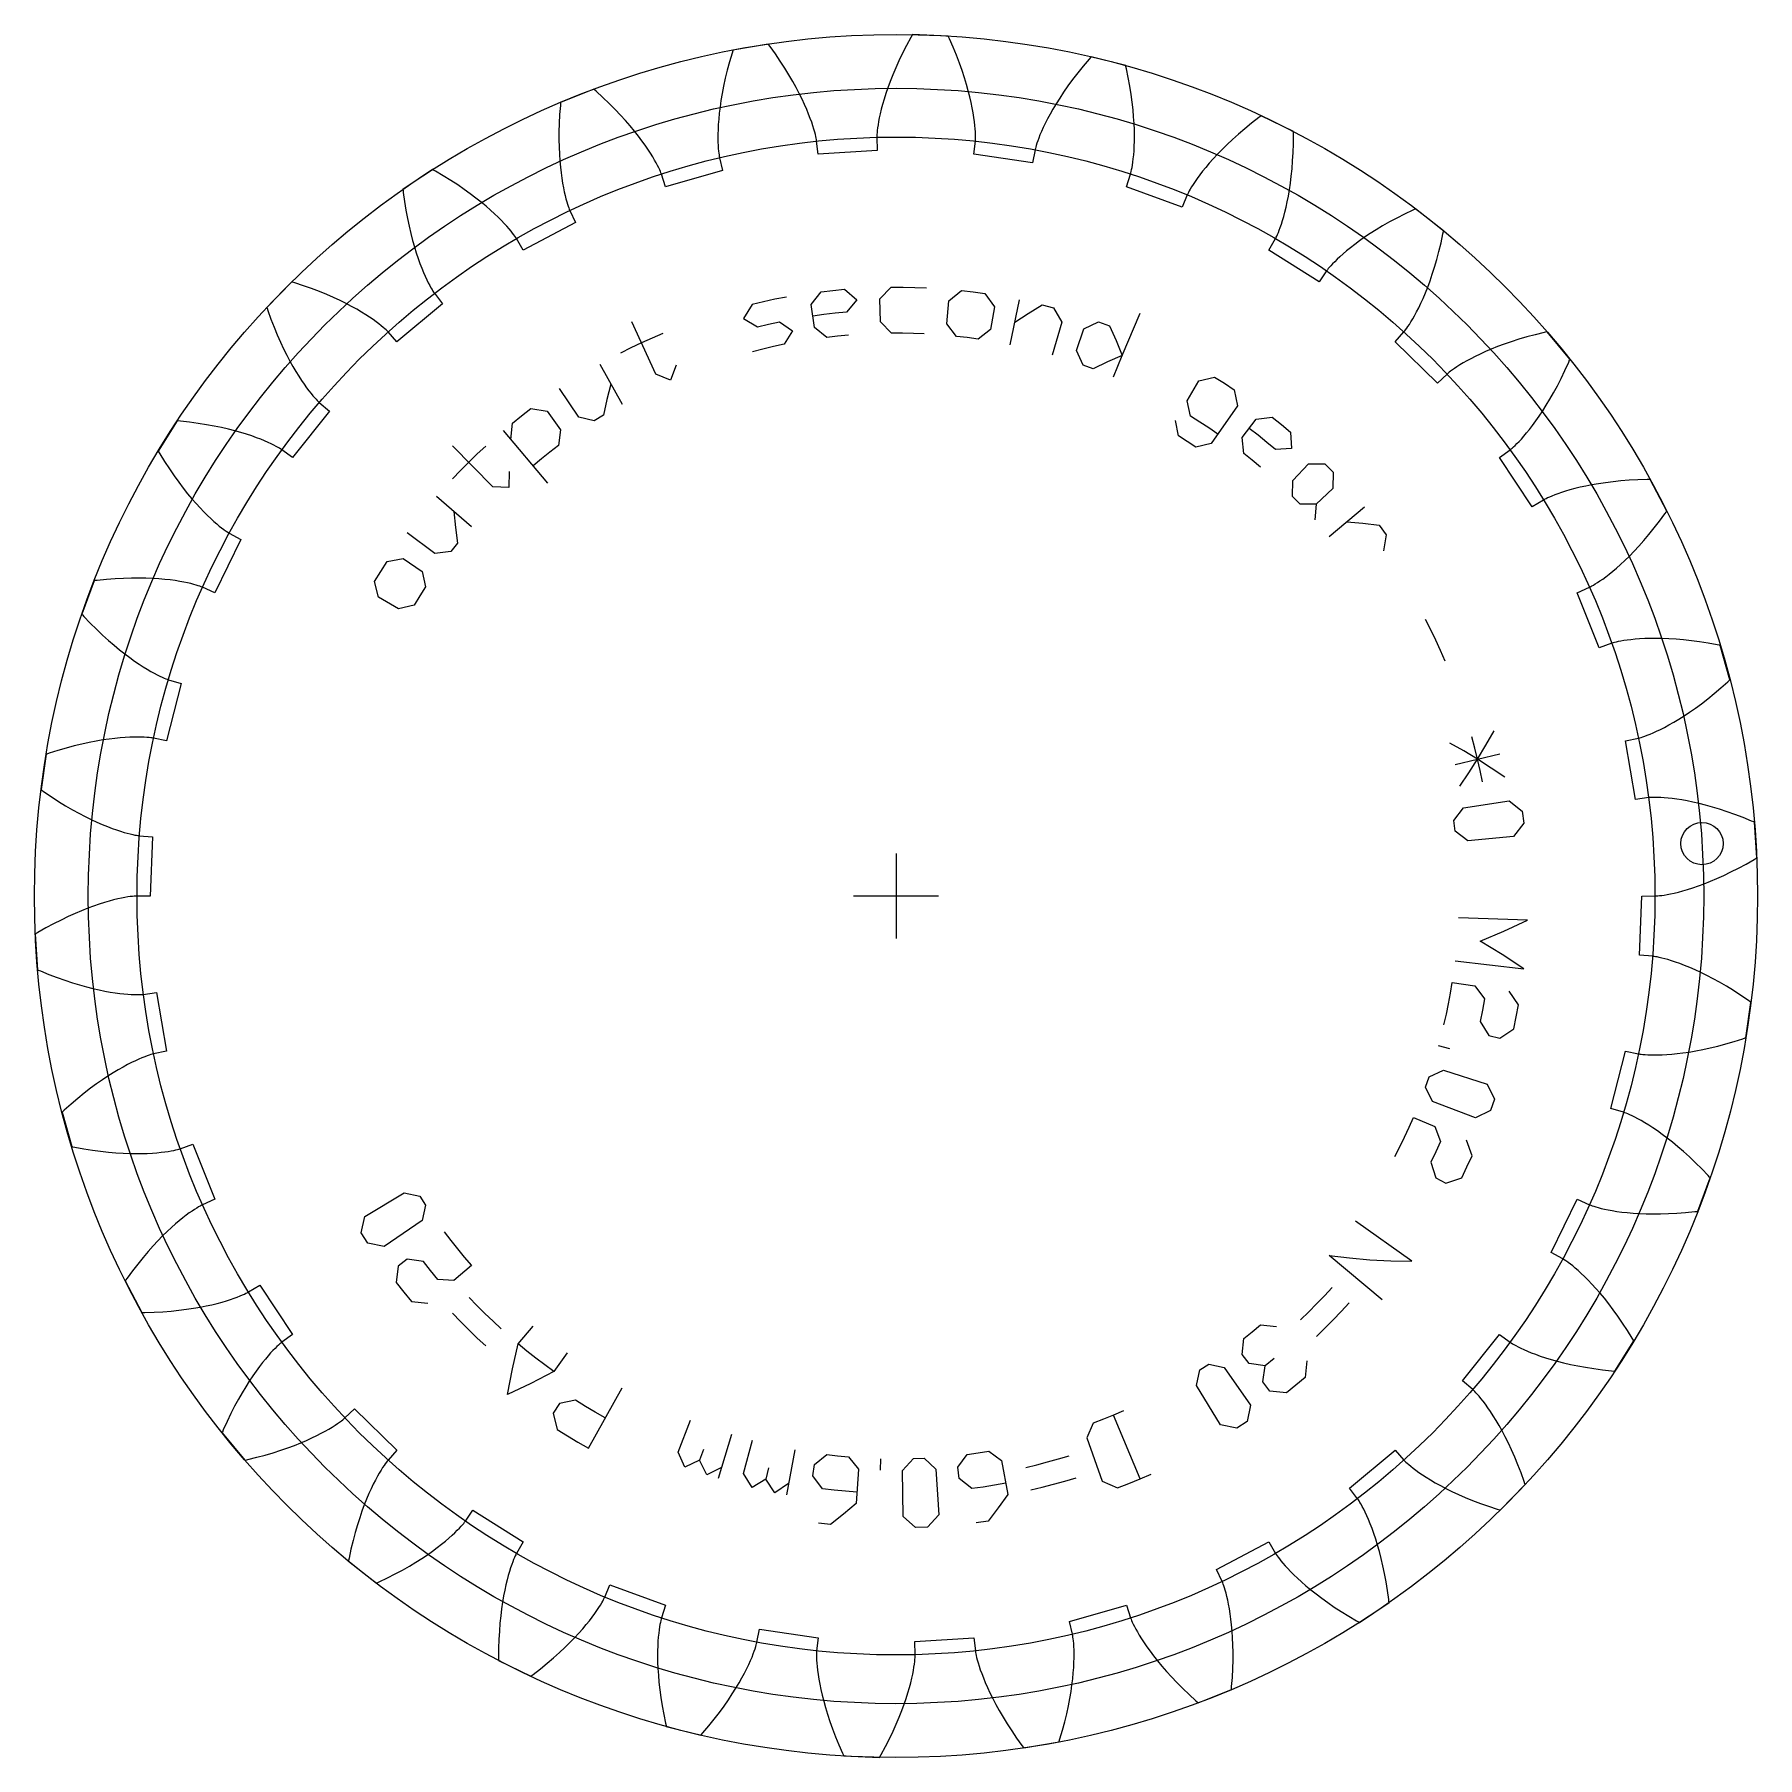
# Model space of a CAD drawing. Extents: x -32.3 to 32.3, y -32.3 to 32.3.
import ezdxf

# ---------------------------------------------------------------- set-up
doc = ezdxf.new("R2010")
doc.units = 0
for name, color, linetype in [('gear', 7, 'CONTINUOUS'), ('gear_guides', 5, 'CONTINUOUS'), ('gear_texts', 7, 'CONTINUOUS')]:
    doc.layers.add(name, color=color, linetype=linetype)

msp = doc.modelspace()

# ---------------------------------------------------------------- linework, layer by layer
at = {"layer": 'gear'}
msp.add_lwpolyline([(27.977, 0), (28.477023, 0.00005), (28.496287, 0.000641), (28.53093, 0.002486), (28.580896, 0.006303), (28.646103, 0.012803), (28.726445, 0.022698), (28.82179, 0.036694), (28.931984, 0.055494), (29.056847, 0.079795), (29.196173, 0.110289), (29.349734, 0.147659), (29.517277, 0.192583), (29.698526, 0.24573), (29.893181, 0.307759), (30.100919, 0.37932), (30.321393, 0.461054), (30.554236, 0.553588), (30.799055, 0.65754), (31.055438, 0.773514), (31.32295, 0.902101), (31.601136, 1.043877), (31.88952, 1.199406), (32.187604, 1.369235), (32.263581, 1.413989), (32.282664, 1.425324), (32.28744, 1.428167), (32.288037, 1.428522), (32.288399, 1.428867), (32.201393, 2.766346), (32.200989, 2.766641), (32.200351, 2.766916), (32.195247, 2.769116), (32.174856, 2.777883), (32.093722, 2.812417), (31.776147, 2.942196), (31.470045, 3.059052), (31.175835, 3.163593), (30.893918, 3.256437), (30.62467, 3.338218), (30.368447, 3.409576), (30.125579, 3.471164), (29.896373, 3.523645), (29.681115, 3.56769), (29.480064, 3.603977), (29.293457, 3.633194), (29.121506, 3.656033), (28.964397, 3.673193), (28.822295, 3.685379), (28.695337, 3.693299), (28.583636, 3.697664), (28.48728, 3.69919), (28.406333, 3.698593), (28.340834, 3.69659), (28.290795, 3.693901), (28.256205, 3.691243), (28.237026, 3.689332), (27.741211, 3.624601), (27.365635, 5.816745), (27.854721, 5.920755), (27.873442, 5.925338), (27.906944, 5.934346), (27.955025, 5.948467), (28.017455, 5.968383), (28.093984, 5.994765), (28.184336, 6.028279), (28.288213, 6.069579), (28.405295, 6.11931), (28.535236, 6.178105), (28.677672, 6.246585), (28.832214, 6.325362), (28.998452, 6.415031), (29.175957, 6.516175), (29.364277, 6.629364), (29.56294, 6.755151), (29.771455, 6.894074), (29.989311, 7.046655), (30.215979, 7.2134), (30.450911, 7.394795), (30.693542, 7.591312), (30.943287, 7.803401), (31.199548, 8.031493), (31.264559, 8.091066), (31.280869, 8.10612), (31.284949, 8.109894), (31.28546, 8.110366), (31.285742, 8.110779), (30.92256, 9.400941), (30.922103, 9.401146), (30.921422, 9.401282), (30.915972, 9.402373), (30.894204, 9.406708), (30.807663, 9.423619), (30.470046, 9.484534), (30.146336, 9.535194), (29.83682, 9.576281), (29.54176, 9.608483), (29.261393, 9.632497), (28.995933, 9.649024), (28.745567, 9.658771), (28.510459, 9.662451), (28.290747, 9.660778), (28.086545, 9.654472), (27.897942, 9.644252), (27.724999, 9.630841), (27.567756, 9.614962), (27.426225, 9.597337), (27.300395, 9.578688), (27.190227, 9.559734), (27.09566, 9.541193), (27.016606, 9.523779), (26.952955, 9.508202), (26.904568, 9.495167), (26.871286, 9.485375), (26.852924, 9.479519), (26.381402, 9.313117), (25.558261, 11.379271), (26.015034, 11.582695), (26.032393, 11.59107), (26.063291, 11.606846), (26.107384, 11.630655), (26.16431, 11.663116), (26.233681, 11.704833), (26.315091, 11.7564), (26.408111, 11.818395), (26.512295, 11.891381), (26.627173, 11.975907), (26.752258, 12.072506), (26.887044, 12.181692), (27.031006, 12.303964), (27.183603, 12.439804), (27.344274, 12.589673), (27.512444, 12.754016), (27.687519, 12.933255), (27.868891, 13.127797), (28.055938, 13.338025), (28.248021, 13.564302), (28.444491, 13.80697), (28.644684, 14.066349), (28.847921, 14.342737), (28.899126, 14.414524), (28.911949, 14.43264), (28.915156, 14.43718), (28.915557, 14.437748), (28.915748, 14.438211), (28.292262, 15.624669), (28.291773, 15.624775), (28.291078, 15.624767), (28.28552, 15.6247), (28.263327, 15.624415), (28.175161, 15.622963), (27.832256, 15.612353), (27.505088, 15.594603), (27.193793, 15.57044), (26.898486, 15.540592), (26.619253, 15.505789), (26.356157, 15.466763), (26.109236, 15.424243), (25.8785, 15.378961), (25.663938, 15.331644), (25.465509, 15.283019), (25.283152, 15.23381), (25.116777, 15.184736), (24.966271, 15.136511), (24.831498, 15.089845), (24.712294, 15.045441), (24.608475, 15.003997), (24.519829, 14.966199), (24.446124, 14.932729), (24.387102, 14.904259), (24.342483, 14.881449), (24.311964, 14.864952), (24.29522, 14.855406), (23.868599, 14.594605), (22.633868, 16.444468), (23.038366, 16.738415), (23.053604, 16.750216), (23.080546, 16.772072), (23.118726, 16.804528), (23.167659, 16.848114), (23.22684, 16.903343), (23.29575, 16.970709), (23.373848, 17.050689), (23.46058, 17.143742), (23.555374, 17.250305), (23.657642, 17.3708), (23.766781, 17.505623), (23.882176, 17.655155), (24.003196, 17.819753), (24.129196, 17.999753), (24.259522, 18.195468), (24.393505, 18.407192), (24.530466, 18.635192), (24.669717, 18.879715), (24.810557, 19.140983), (24.952281, 19.419197), (25.09417, 19.71453), (25.235503, 20.027134), (25.270663, 20.107999), (25.279439, 20.128385), (25.281632, 20.133492), (25.281907, 20.134131), (25.281997, 20.134623), (24.425457, 21.165525), (24.424957, 21.165526), (24.424279, 21.165374), (24.418856, 21.164154), (24.397207, 21.159261), (24.311269, 21.139509), (23.978064, 21.057837), (23.661735, 20.972453), (23.362267, 20.884096), (23.079619, 20.793503), (22.813724, 20.701405), (22.564491, 20.60853), (22.331806, 20.515602), (22.115527, 20.423336), (21.915491, 20.332443), (21.731508, 20.243626), (21.563367, 20.157578), (21.410831, 20.074984), (21.273641, 19.996522), (21.151515, 19.922854), (21.044148, 19.854637), (20.951214, 19.792513), (20.872364, 19.737111), (20.807228, 19.689048), (20.755415, 19.648929), (20.716514, 19.617341), (20.690092, 19.594859), (20.675699, 19.58204), (20.312624, 19.238239), (18.720267, 20.790963), (19.05481, 21.162586), (19.067262, 21.177297), (19.089071, 21.204277), (19.119669, 21.243962), (19.15847, 21.29677), (19.204876, 21.363096), (19.258273, 21.443317), (19.318036, 21.537787), (19.383526, 21.646839), (19.454092, 21.770782), (19.529073, 21.909906), (19.607796, 22.064475), (19.68958, 22.234732), (19.773733, 22.420894), (19.859556, 22.623157), (19.946343, 22.841692), (20.033378, 23.076645), (20.119942, 23.328139), (20.205311, 23.59627), (20.288753, 23.881112), (20.369536, 24.182711), (20.446921, 24.501091), (20.520171, 24.836249), (20.53775, 24.922657), (20.542096, 24.944422), (20.54318, 24.949874), (20.543315, 24.950556), (20.543301, 24.951056), (19.491142, 25.781345), (19.490652, 25.781243), (19.490021, 25.780953), (19.48497, 25.778632), (19.464812, 25.769345), (19.384859, 25.732157), (19.075915, 25.582993), (18.784252, 25.433706), (18.509698, 25.285017), (18.252061, 25.137637), (18.011125, 24.992269), (17.786649, 24.849606), (17.578369, 24.71033), (17.386, 24.575114), (17.209232, 24.444618), (17.047736, 24.319489), (16.90116, 24.200362), (16.769129, 24.08786), (16.65125, 23.982588), (16.547109, 23.88514), (16.456272, 23.79609), (16.378285, 23.716001), (16.312677, 23.645416), (16.258957, 23.584861), (16.216618, 23.534846), (16.185134, 23.49586), (16.163964, 23.468376), (16.15255, 23.452845), (15.86889, 23.041069), (13.9885, 24.228793), (14.238468, 24.66185), (14.247589, 24.678829), (14.263312, 24.709754), (14.28499, 24.754933), (14.311964, 24.814654), (14.343566, 24.88918), (14.379117, 24.97875), (14.417933, 25.083581), (14.459319, 25.203865), (14.502573, 25.339772), (14.54699, 25.491445), (14.591857, 25.659004), (14.636455, 25.842543), (14.680064, 26.042134), (14.721959, 26.257821), (14.761412, 26.489624), (14.797696, 26.737539), (14.830081, 27.001534), (14.857836, 27.281555), (14.880233, 27.577521), (14.896544, 27.889326), (14.906044, 28.216838), (14.90801, 28.559901), (14.90724, 28.648075), (14.906965, 28.670269), (14.906891, 28.675827), (14.906882, 28.676521), (14.906764, 28.677008), (13.704971, 29.270398), (13.704513, 29.270195), (13.703956, 29.26978), (13.699498, 29.26646), (13.681711, 29.253184), (13.611237, 29.200187), (13.340058, 28.990049), (13.085806, 28.783384), (12.848166, 28.580861), (12.626801, 28.383136), (12.421354, 28.190851), (12.231444, 28.004634), (12.056673, 27.825099), (11.89662, 27.652841), (11.750848, 27.488445), (11.618896, 27.332473), (11.500291, 27.185475), (11.394536, 27.04798), (11.30112, 26.920501), (11.219515, 26.803529), (11.149177, 26.69754), (11.089546, 26.602987), (11.040047, 26.520303), (11.000091, 26.449903), (10.969076, 26.392177), (10.946386, 26.347498), (10.931393, 26.316213), (10.923458, 26.298648), (10.731609, 25.836894), (8.645368, 26.607708), (8.799836, 27.083274), (8.805227, 27.101778), (8.814178, 27.135296), (8.825988, 27.183995), (8.839956, 27.248019), (8.855373, 27.327486), (8.871525, 27.422491), (8.887697, 27.533101), (8.90317, 27.659362), (8.917223, 27.801292), (8.929134, 27.958885), (8.938183, 28.13211), (8.943646, 28.320912), (8.944805, 28.525208), (8.94094, 28.744892), (8.931337, 28.979832), (8.915284, 29.229873), (8.892073, 29.494833), (8.861002, 29.774506), (8.821375, 30.06866), (8.772502, 30.377043), (8.7137, 30.699373), (8.644297, 31.035348), (8.625211, 31.121436), (8.620328, 31.143087), (8.619101, 31.148508), (8.618947, 31.149186), (8.61873, 31.149637), (7.319827, 31.480193), (7.319421, 31.4799), (7.318962, 31.479378), (7.315292, 31.475203), (7.300654, 31.45852), (7.242738, 31.392028), (7.021175, 31.130101), (6.815447, 30.87509), (6.625107, 30.627585), (6.44969, 30.388156), (6.28871, 30.157358), (6.141667, 29.935726), (6.008042, 29.723777), (5.887302, 29.522007), (5.778894, 29.330895), (5.682255, 29.150898), (5.596803, 28.982452), (5.521946, 28.825974), (5.457076, 28.681858), (5.401575, 28.550476), (5.354811, 28.432179), (5.316141, 28.327294), (5.284915, 28.236126), (5.260469, 28.158957), (5.242133, 28.096044), (5.229228, 28.047623), (5.221067, 28.013904), (5.216957, 27.995074), (5.125305, 27.503523), (2.924393, 27.823739), (2.976609, 28.321028), (2.978036, 28.340249), (2.979822, 28.374895), (2.981249, 28.424986), (2.9816, 28.490515), (2.980158, 28.571451), (2.976204, 28.667737), (2.969026, 28.779293), (2.957909, 28.906011), (2.942146, 29.047761), (2.921032, 29.204388), (2.893867, 29.375709), (2.859958, 29.56152), (2.818615, 29.761593), (2.76916, 29.975673), (2.71092, 30.203483), (2.643231, 30.444722), (2.565439, 30.699066), (2.4769, 30.966167), (2.376981, 31.245655), (2.265059, 31.537137), (2.140527, 31.840198), (2.002786, 32.154401), (1.966219, 32.23464), (1.956941, 32.254803), (1.954614, 32.25985), (1.954322, 32.260481), (1.954017, 32.260878), (0.614771, 32.314153), (0.614435, 32.313782), (0.614094, 32.313176), (0.611373, 32.308329), (0.600523, 32.288967), (0.557697, 32.211887), (0.395434, 31.909618), (0.247221, 31.617406), (0.1125, 31.335736), (-0.009305, 31.065068), (-0.118781, 30.805844), (-0.216531, 30.558483), (-0.303168, 30.323383), (-0.37932, 30.100919), (-0.445624, 29.891444), (-0.502728, 29.695288), (-0.551291, 29.512757), (-0.591979, 29.344135), (-0.625467, 29.189681), (-0.65244, 29.049631), (-0.673587, 28.924195), (-0.689605, 28.813563), (-0.701194, 28.717894), (-0.709061, 28.637329), (-0.713916, 28.571979), (-0.716472, 28.521933), (-0.717444, 28.487254), (-0.717549, 28.467981), (-0.704999, 27.968116), (-2.924393, 27.823739), (-2.97671, 28.321017), (-2.979311, 28.340115), (-2.984767, 28.374375), (-2.993785, 28.423668), (-3.007066, 28.487838), (-3.025304, 28.566706), (-3.04919, 28.660066), (-3.079406, 28.767691), (-3.116626, 28.889329), (-3.161516, 29.024705), (-3.214733, 29.173518), (-3.276924, 29.335448), (-3.348725, 29.510149), (-3.430761, 29.697254), (-3.523645, 29.896373), (-3.627977, 30.107096), (-3.744343, 30.328991), (-3.873316, 30.561603), (-4.015454, 30.804459), (-4.171299, 31.057065), (-4.341377, 31.318907), (-4.526198, 31.589454), (-4.726255, 31.868153), (-4.778706, 31.939035), (-4.791973, 31.956829), (-4.795299, 31.961282), (-4.795715, 31.961839), (-4.796097, 31.962163), (-6.117154, 31.735829), (-6.117405, 31.735396), (-6.117612, 31.734733), (-6.119267, 31.729426), (-6.125854, 31.708231), (-6.151717, 31.623931), (-6.24759, 31.294531), (-6.331809, 30.97789), (-6.405024, 30.674365), (-6.467892, 30.384287), (-6.52108, 30.107966), (-6.565265, 29.845688), (-6.601129, 29.597712), (-6.629364, 29.364277), (-6.650667, 29.145594), (-6.66574, 28.941851), (-6.675291, 28.753213), (-6.680031, 28.579816), (-6.680675, 28.421774), (-6.677941, 28.279176), (-6.672546, 28.152086), (-6.665212, 28.04054), (-6.656657, 27.944553), (-6.647602, 27.864112), (-6.638764, 27.799181), (-6.630859, 27.749697), (-6.624599, 27.715574), (-6.620695, 27.696701), (-6.504491, 27.210368), (-8.645368, 26.607708), (-8.799932, 27.083242), (-8.806447, 27.101382), (-8.818907, 27.133759), (-8.837977, 27.1801), (-8.864309, 27.240106), (-8.898546, 27.313458), (-8.941321, 27.399812), (-8.993253, 27.498804), (-9.054949, 27.610045), (-9.127005, 27.733129), (-9.209999, 27.867626), (-9.304498, 28.013087), (-9.411052, 28.169042), (-9.530197, 28.335002), (-9.662451, 28.510459), (-9.808314, 28.694885), (-9.968272, 28.887737), (-10.14279, 29.088451), (-10.332314, 29.296447), (-10.537273, 29.511131), (-10.758075, 29.731891), (-10.995107, 29.958099), (-11.248737, 30.189114), (-11.314779, 30.247542), (-11.331455, 30.262188), (-11.335635, 30.265852), (-11.336158, 30.266311), (-11.336598, 30.266548), (-12.581729, 29.770497), (-12.581885, 29.770022), (-12.58195, 29.76933), (-12.582465, 29.763795), (-12.584501, 29.741694), (-12.592273, 29.653859), (-12.617564, 29.311724), (-12.63411, 28.984492), (-12.642618, 28.672377), (-12.643802, 28.375567), (-12.638377, 28.094226), (-12.627066, 27.828493), (-12.610589, 27.578479), (-12.589673, 27.344274), (-12.565044, 27.125941), (-12.537427, 26.923517), (-12.507549, 26.737015), (-12.476134, 26.566422), (-12.443906, 26.4117), (-12.411583, 26.272787), (-12.379883, 26.149595), (-12.349517, 26.042012), (-12.321193, 25.949901), (-12.295611, 25.873101), (-12.273466, 25.811426), (-12.255445, 25.764667), (-12.242228, 25.732591), (-12.234484, 25.714941), (-12.019706, 25.263396), (-13.9885, 24.228793), (-14.238555, 24.6618), (-14.248699, 24.678188), (-14.267619, 24.707267), (-14.295906, 24.748631), (-14.334139, 24.801851), (-14.382879, 24.866482), (-14.442673, 24.942056), (-14.514052, 25.028086), (-14.597528, 25.12407), (-14.693599, 25.229483), (-14.802744, 25.343785), (-14.925421, 25.46642), (-15.062071, 25.596813), (-15.213118, 25.734375), (-15.378961, 25.8785), (-15.559981, 26.02857), (-15.75654, 26.18395), (-15.968974, 26.343994), (-16.197602, 26.508041), (-16.442717, 26.67542), (-16.704593, 26.845448), (-16.983476, 27.017431), (-17.279595, 27.190665), (-17.356341, 27.234086), (-17.375699, 27.244945), (-17.380549, 27.24766), (-17.381155, 27.247999), (-17.381635, 27.24814), (-18.496422, 26.504052), (-18.496476, 26.503554), (-18.496396, 26.502864), (-18.495749, 26.497343), (-18.493145, 26.475301), (-18.482485, 26.38777), (-18.43609, 26.047853), (-18.384239, 25.724332), (-18.327669, 25.417269), (-18.267117, 25.126699), (-18.203317, 24.852634), (-18.137003, 24.595059), (-18.068906, 24.353934), (-17.999753, 24.129196), (-17.930268, 23.920755), (-17.861168, 23.728496), (-17.793167, 23.552281), (-17.72697, 23.391947), (-17.663278, 23.247307), (-17.60278, 23.11815), (-17.546159, 23.004241), (-17.494089, 22.905322), (-17.447233, 22.821113), (-17.406242, 22.75131), (-17.371758, 22.695587), (-17.34441, 22.653597), (-17.324812, 22.62497), (-17.313569, 22.609316), (-17.009602, 22.212293), (-18.720267, 20.790963), (-19.054885, 21.162518), (-19.068214, 21.17644), (-19.092767, 21.20095), (-19.129036, 21.235528), (-19.177498, 21.279636), (-19.238611, 21.332721), (-19.312811, 21.394211), (-19.400516, 21.463522), (-19.502125, 21.540052), (-19.618013, 21.623187), (-19.748537, 21.7123), (-19.894031, 21.806748), (-20.054806, 21.905881), (-20.231152, 22.009032), (-20.423336, 22.115527), (-20.631602, 22.224681), (-20.856171, 22.335799), (-21.097238, 22.448178), (-21.354977, 22.561106), (-21.629536, 22.673865), (-21.92104, 22.785731), (-22.229587, 22.895972), (-22.555251, 23.003854), (-22.639348, 23.03037), (-22.66054, 23.036967), (-22.665849, 23.038614), (-22.666513, 23.03882), (-22.667012, 23.038858), (-23.602733, 22.079252), (-23.602683, 22.078754), (-23.60246, 22.078096), (-23.60068, 22.072831), (-23.59355, 22.051811), (-23.564924, 21.968409), (-23.44887, 21.645566), (-23.330889, 21.339896), (-23.211713, 21.051304), (-23.092071, 20.779673), (-22.972684, 20.524862), (-22.854266, 20.286703), (-22.737524, 20.065006), (-22.623157, 19.859556), (-22.511853, 19.670117), (-22.40429, 19.496426), (-22.301138, 19.3382), (-22.203053, 19.195133), (-22.11068, 19.066896), (-22.02465, 18.953139), (-21.945584, 18.853491), (-21.874086, 18.76756), (-21.810745, 18.694933), (-21.756137, 18.635178), (-21.710821, 18.587843), (-21.67534, 18.552456), (-21.650219, 18.528529), (-21.635967, 18.515555), (-21.256097, 18.190406), (-22.633868, 16.444468), (-23.038425, 16.738333), (-23.054357, 16.749179), (-23.083469, 16.768049), (-23.126135, 16.79433), (-23.182709, 16.827399), (-23.253523, 16.866618), (-23.338886, 16.911337), (-23.439086, 16.960898), (-23.554385, 17.01463), (-23.685026, 17.071854), (-23.831225, 17.131882), (-23.993176, 17.194017), (-24.171049, 17.257556), (-24.364988, 17.321789), (-24.575114, 17.386), (-24.801523, 17.449467), (-25.044287, 17.511467), (-25.303451, 17.571269), (-25.579037, 17.628142), (-25.871041, 17.681353), (-26.179432, 17.730167), (-26.504157, 17.773849), (-26.845135, 17.811664), (-26.932907, 17.820115), (-26.955008, 17.822162), (-26.960543, 17.82267), (-26.961235, 17.822733), (-26.961731, 17.822667), (-27.677492, 16.689483), (-27.677339, 16.689007), (-27.676984, 16.688409), (-27.674148, 16.683629), (-27.662804, 16.664552), (-27.617463, 16.588923), (-27.436822, 16.297265), (-27.257866, 16.022803), (-27.081293, 15.765296), (-26.90779, 15.524476), (-26.738034, 15.300055), (-26.572688, 15.09172), (-26.412404, 14.89914), (-26.257821, 14.721959), (-26.109562, 14.5598), (-25.968238, 14.412268), (-25.834443, 14.278947), (-25.708755, 14.159399), (-25.591739, 14.05317), (-25.483938, 13.959785), (-25.385882, 13.878754), (-25.29808, 13.809566), (-25.221023, 13.751695), (-25.155185, 13.704599), (-25.101018, 13.66772), (-25.058955, 13.640484), (-25.029408, 13.622302), (-25.012769, 13.612575), (-24.573598, 13.373511), (-25.558261, 11.379271), (-26.015075, 11.582603), (-26.032914, 11.589899), (-26.065313, 11.602303), (-26.112511, 11.61914), (-26.174724, 11.639724), (-26.252145, 11.663362), (-26.34494, 11.689357), (-26.453254, 11.717002), (-26.577206, 11.745588), (-26.71689, 11.774399), (-26.872374, 11.802719), (-27.043705, 11.829825), (-27.230901, 11.854993), (-27.433957, 11.877501), (-27.652841, 11.89662), (-27.887499, 11.911628), (-28.137848, 11.921799), (-28.403782, 11.926411), (-28.685171, 11.924744), (-28.981856, 11.916081), (-29.293658, 11.899711), (-29.620369, 11.874924), (-29.961758, 11.841019), (-30.049369, 11.831037), (-30.071412, 11.828444), (-30.076932, 11.82779), (-30.077622, 11.827708), (-30.078093, 11.82754), (-30.542611, 10.570304), (-30.542362, 10.56987), (-30.541891, 10.569359), (-30.538123, 10.565273), (-30.523061, 10.548971), (-30.462987, 10.484422), (-30.225654, 10.236694), (-29.993545, 10.005437), (-29.767291, 9.790269), (-29.547511, 9.590785), (-29.334804, 9.406562), (-29.129756, 9.237158), (-28.932935, 9.08211), (-28.744892, 8.94094), (-28.566158, 8.81315), (-28.397248, 8.698225), (-28.238658, 8.595635), (-28.090862, 8.504831), (-27.954316, 8.425253), (-27.829456, 8.356322), (-27.716694, 8.297448), (-27.616426, 8.248027), (-27.529021, 8.207442), (-27.45483, 8.175064), (-27.394179, 8.150252), (-27.347372, 8.132357), (-27.314691, 8.120716), (-27.296394, 8.114661), (-26.817116, 7.972129), (-27.365635, 5.816745), (-27.854742, 5.920657), (-27.873708, 5.924084), (-27.907978, 5.929482), (-27.957645, 5.936138), (-28.022779, 5.943337), (-28.103422, 5.950362), (-28.199594, 5.956495), (-28.311289, 5.961016), (-28.438475, 5.963206), (-28.581097, 5.962347), (-28.739072, 5.95772), (-28.912294, 5.948612), (-29.100632, 5.934311), (-29.30393, 5.914108), (-29.522007, 5.887302), (-29.754657, 5.853193), (-30.00165, 5.811092), (-30.262732, 5.760312), (-30.537625, 5.700177), (-30.826026, 5.63002), (-31.12761, 5.54918), (-31.442028, 5.457008), (-31.768908, 5.352865), (-31.852529, 5.324885), (-31.873552, 5.317766), (-31.878814, 5.315979), (-31.879473, 5.315755), (-31.879899, 5.315492), (-32.072871, 3.989152), (-32.072538, 3.988779), (-32.07197, 3.988377), (-32.067435, 3.985164), (-32.049313, 3.972349), (-31.977131, 3.921701), (-31.693479, 3.728731), (-31.418361, 3.550786), (-31.152316, 3.38736), (-30.895863, 3.23793), (-30.649502, 3.101957), (-30.413714, 2.978887), (-30.188958, 2.868149), (-29.975673, 2.76916), (-29.774276, 2.681324), (-29.585163, 2.604028), (-29.408708, 2.536652), (-29.245263, 2.478562), (-29.095156, 2.429112), (-28.958692, 2.387647), (-28.836155, 2.353504), (-28.727802, 2.32601), (-28.633869, 2.304485), (-28.554568, 2.288239), (-28.490083, 2.27658), (-28.440579, 2.268807), (-28.406191, 2.264215), (-28.387035, 2.262096), (-27.888596, 2.222327), (-27.977, 0), (-28.477023, -0.00005), (-28.496287, -0.000641), (-28.53093, -0.002486), (-28.580896, -0.006303), (-28.646103, -0.012803), (-28.726445, -0.022698), (-28.82179, -0.036694), (-28.931984, -0.055494), (-29.056847, -0.079795), (-29.196173, -0.110289), (-29.349734, -0.147659), (-29.517277, -0.192583), (-29.698526, -0.24573), (-29.893181, -0.307759), (-30.100919, -0.37932), (-30.321393, -0.461054), (-30.554236, -0.553588), (-30.799055, -0.65754), (-31.055438, -0.773514), (-31.32295, -0.902101), (-31.601136, -1.043877), (-31.88952, -1.199406), (-32.187604, -1.369235), (-32.263581, -1.413989), (-32.282664, -1.425324), (-32.28744, -1.428167), (-32.288037, -1.428522), (-32.288399, -1.428867), (-32.201393, -2.766346), (-32.200989, -2.766641), (-32.200351, -2.766916), (-32.195247, -2.769116), (-32.174856, -2.777883), (-32.093722, -2.812417), (-31.776147, -2.942196), (-31.470045, -3.059052), (-31.175835, -3.163593), (-30.893918, -3.256437), (-30.62467, -3.338218), (-30.368447, -3.409576), (-30.125579, -3.471164), (-29.896373, -3.523645), (-29.681115, -3.56769), (-29.480064, -3.603977), (-29.293457, -3.633194), (-29.121506, -3.656033), (-28.964397, -3.673193), (-28.822295, -3.685379), (-28.695337, -3.693299), (-28.583636, -3.697664), (-28.48728, -3.69919), (-28.406333, -3.698593), (-28.340834, -3.69659), (-28.290795, -3.693901), (-28.256205, -3.691243), (-28.237026, -3.689332), (-27.741211, -3.624601), (-27.365635, -5.816745), (-27.854721, -5.920755), (-27.873442, -5.925338), (-27.906944, -5.934346), (-27.955025, -5.948467), (-28.017455, -5.968383), (-28.093984, -5.994765), (-28.184336, -6.028279), (-28.288213, -6.069579), (-28.405295, -6.11931), (-28.535236, -6.178105), (-28.677672, -6.246585), (-28.832214, -6.325362), (-28.998452, -6.415031), (-29.175957, -6.516175), (-29.364277, -6.629364), (-29.56294, -6.755151), (-29.771455, -6.894074), (-29.989311, -7.046655), (-30.215979, -7.2134), (-30.450911, -7.394795), (-30.693542, -7.591312), (-30.943287, -7.803401), (-31.199548, -8.031493), (-31.264559, -8.091066), (-31.280869, -8.10612), (-31.284949, -8.109894), (-31.28546, -8.110366), (-31.285742, -8.110779), (-30.92256, -9.400941), (-30.922103, -9.401146), (-30.921422, -9.401282), (-30.915972, -9.402373), (-30.894204, -9.406708), (-30.807663, -9.423619), (-30.470046, -9.484534), (-30.146336, -9.535194), (-29.83682, -9.576281), (-29.54176, -9.608483), (-29.261393, -9.632497), (-28.995933, -9.649024), (-28.745567, -9.658771), (-28.510459, -9.662451), (-28.290747, -9.660778), (-28.086545, -9.654472), (-27.897942, -9.644252), (-27.724999, -9.630841), (-27.567756, -9.614962), (-27.426225, -9.597337), (-27.300395, -9.578688), (-27.190227, -9.559734), (-27.09566, -9.541193), (-27.016606, -9.523779), (-26.952955, -9.508202), (-26.904568, -9.495167), (-26.871286, -9.485375), (-26.852924, -9.479519), (-26.381402, -9.313117), (-25.558261, -11.379271), (-26.015034, -11.582695), (-26.032393, -11.59107), (-26.063291, -11.606846), (-26.107384, -11.630655), (-26.16431, -11.663116), (-26.233681, -11.704833), (-26.315091, -11.7564), (-26.408111, -11.818395), (-26.512295, -11.891381), (-26.627173, -11.975907), (-26.752258, -12.072506), (-26.887044, -12.181692), (-27.031006, -12.303964), (-27.183603, -12.439804), (-27.344274, -12.589673), (-27.512444, -12.754016), (-27.687519, -12.933255), (-27.868891, -13.127797), (-28.055938, -13.338025), (-28.248021, -13.564302), (-28.444491, -13.80697), (-28.644684, -14.066349), (-28.847921, -14.342737), (-28.899126, -14.414524), (-28.911949, -14.43264), (-28.915156, -14.43718), (-28.915557, -14.437748), (-28.915748, -14.438211), (-28.292262, -15.624669), (-28.291773, -15.624775), (-28.291078, -15.624767), (-28.28552, -15.6247), (-28.263327, -15.624415), (-28.175161, -15.622963), (-27.832256, -15.612353), (-27.505088, -15.594603), (-27.193793, -15.57044), (-26.898486, -15.540592), (-26.619253, -15.505789), (-26.356157, -15.466763), (-26.109236, -15.424243), (-25.8785, -15.378961), (-25.663938, -15.331644), (-25.465509, -15.283019), (-25.283152, -15.23381), (-25.116777, -15.184736), (-24.966271, -15.136511), (-24.831498, -15.089845), (-24.712294, -15.045441), (-24.608475, -15.003997), (-24.519829, -14.966199), (-24.446124, -14.932729), (-24.387102, -14.904259), (-24.342483, -14.881449), (-24.311964, -14.864952), (-24.29522, -14.855406), (-23.868599, -14.594605), (-22.633868, -16.444468), (-23.038366, -16.738415), (-23.053604, -16.750216), (-23.080546, -16.772072), (-23.118726, -16.804528), (-23.167659, -16.848114), (-23.22684, -16.903343), (-23.29575, -16.970709), (-23.373848, -17.050689), (-23.46058, -17.143742), (-23.555374, -17.250305), (-23.657642, -17.3708), (-23.766781, -17.505623), (-23.882176, -17.655155), (-24.003196, -17.819753), (-24.129196, -17.999753), (-24.259522, -18.195468), (-24.393505, -18.407192), (-24.530466, -18.635192), (-24.669717, -18.879715), (-24.810557, -19.140983), (-24.952281, -19.419197), (-25.09417, -19.71453), (-25.235503, -20.027134), (-25.270663, -20.107999), (-25.279439, -20.128385), (-25.281632, -20.133492), (-25.281907, -20.134131), (-25.281997, -20.134623), (-24.425457, -21.165525), (-24.424957, -21.165526), (-24.424279, -21.165374), (-24.418856, -21.164154), (-24.397207, -21.159261), (-24.311269, -21.139509), (-23.978064, -21.057837), (-23.661735, -20.972453), (-23.362267, -20.884096), (-23.079619, -20.793503), (-22.813724, -20.701405), (-22.564491, -20.60853), (-22.331806, -20.515602), (-22.115527, -20.423336), (-21.915491, -20.332443), (-21.731508, -20.243626), (-21.563367, -20.157578), (-21.410831, -20.074984), (-21.273641, -19.996522), (-21.151515, -19.922854), (-21.044148, -19.854637), (-20.951214, -19.792513), (-20.872364, -19.737111), (-20.807228, -19.689048), (-20.755415, -19.648929), (-20.716514, -19.617341), (-20.690092, -19.594859), (-20.675699, -19.58204), (-20.312624, -19.238239), (-18.720267, -20.790963), (-19.05481, -21.162586), (-19.067262, -21.177297), (-19.089071, -21.204277), (-19.119669, -21.243962), (-19.15847, -21.29677), (-19.204876, -21.363096), (-19.258273, -21.443317), (-19.318036, -21.537787), (-19.383526, -21.646839), (-19.454092, -21.770782), (-19.529073, -21.909906), (-19.607796, -22.064475), (-19.68958, -22.234732), (-19.773733, -22.420894), (-19.859556, -22.623157), (-19.946343, -22.841692), (-20.033378, -23.076645), (-20.119942, -23.328139), (-20.205311, -23.59627), (-20.288753, -23.881112), (-20.369536, -24.182711), (-20.446921, -24.501091), (-20.520171, -24.836249), (-20.53775, -24.922657), (-20.542096, -24.944422), (-20.54318, -24.949874), (-20.543315, -24.950556), (-20.543301, -24.951056), (-19.491142, -25.781345), (-19.490652, -25.781243), (-19.490021, -25.780953), (-19.48497, -25.778632), (-19.464812, -25.769345), (-19.384859, -25.732157), (-19.075915, -25.582993), (-18.784252, -25.433706), (-18.509698, -25.285017), (-18.252061, -25.137637), (-18.011125, -24.992269), (-17.786649, -24.849606), (-17.578369, -24.71033), (-17.386, -24.575114), (-17.209232, -24.444618), (-17.047736, -24.319489), (-16.90116, -24.200362), (-16.769129, -24.08786), (-16.65125, -23.982588), (-16.547109, -23.88514), (-16.456272, -23.79609), (-16.378285, -23.716001), (-16.312677, -23.645416), (-16.258957, -23.584861), (-16.216618, -23.534846), (-16.185134, -23.49586), (-16.163964, -23.468376), (-16.15255, -23.452845), (-15.86889, -23.041069), (-13.9885, -24.228793), (-14.238468, -24.66185), (-14.247589, -24.678829), (-14.263312, -24.709754), (-14.28499, -24.754933), (-14.311964, -24.814654), (-14.343566, -24.88918), (-14.379117, -24.97875), (-14.417933, -25.083581), (-14.459319, -25.203865), (-14.502573, -25.339772), (-14.54699, -25.491445), (-14.591857, -25.659004), (-14.636455, -25.842543), (-14.680064, -26.042134), (-14.721959, -26.257821), (-14.761412, -26.489624), (-14.797696, -26.737539), (-14.830081, -27.001534), (-14.857836, -27.281555), (-14.880233, -27.577521), (-14.896544, -27.889326), (-14.906044, -28.216838), (-14.90801, -28.559901), (-14.90724, -28.648075), (-14.906965, -28.670269), (-14.906891, -28.675827), (-14.906882, -28.676521), (-14.906764, -28.677008), (-13.704971, -29.270398), (-13.704513, -29.270195), (-13.703956, -29.26978), (-13.699498, -29.26646), (-13.681711, -29.253184), (-13.611237, -29.200187), (-13.340058, -28.990049), (-13.085806, -28.783384), (-12.848166, -28.580861), (-12.626801, -28.383136), (-12.421354, -28.190851), (-12.231444, -28.004634), (-12.056673, -27.825099), (-11.89662, -27.652841), (-11.750848, -27.488445), (-11.618896, -27.332473), (-11.500291, -27.185475), (-11.394536, -27.04798), (-11.30112, -26.920501), (-11.219515, -26.803529), (-11.149177, -26.69754), (-11.089546, -26.602987), (-11.040047, -26.520303), (-11.000091, -26.449903), (-10.969076, -26.392177), (-10.946386, -26.347498), (-10.931393, -26.316213), (-10.923458, -26.298648), (-10.731609, -25.836894), (-8.645368, -26.607708), (-8.799836, -27.083274), (-8.805227, -27.101778), (-8.814178, -27.135296), (-8.825988, -27.183995), (-8.839956, -27.248019), (-8.855373, -27.327486), (-8.871525, -27.422491), (-8.887697, -27.533101), (-8.90317, -27.659362), (-8.917223, -27.801292), (-8.929134, -27.958885), (-8.938183, -28.13211), (-8.943646, -28.320912), (-8.944805, -28.525208), (-8.94094, -28.744892), (-8.931337, -28.979832), (-8.915284, -29.229873), (-8.892073, -29.494833), (-8.861002, -29.774506), (-8.821375, -30.06866), (-8.772502, -30.377043), (-8.7137, -30.699373), (-8.644297, -31.035348), (-8.625211, -31.121436), (-8.620328, -31.143087), (-8.619101, -31.148508), (-8.618947, -31.149186), (-8.61873, -31.149637), (-7.319827, -31.480193), (-7.319421, -31.4799), (-7.318962, -31.479378), (-7.315292, -31.475203), (-7.300654, -31.45852), (-7.242738, -31.392028), (-7.021175, -31.130101), (-6.815447, -30.87509), (-6.625107, -30.627585), (-6.44969, -30.388156), (-6.28871, -30.157358), (-6.141667, -29.935726), (-6.008042, -29.723777), (-5.887302, -29.522007), (-5.778894, -29.330895), (-5.682255, -29.150898), (-5.596803, -28.982452), (-5.521946, -28.825974), (-5.457076, -28.681858), (-5.401575, -28.550476), (-5.354811, -28.432179), (-5.316141, -28.327294), (-5.284915, -28.236126), (-5.260469, -28.158957), (-5.242133, -28.096044), (-5.229228, -28.047623), (-5.221067, -28.013904), (-5.216957, -27.995074), (-5.125305, -27.503523), (-2.924393, -27.823739), (-2.976609, -28.321028), (-2.978036, -28.340249), (-2.979822, -28.374895), (-2.981249, -28.424986), (-2.9816, -28.490515), (-2.980158, -28.571451), (-2.976204, -28.667737), (-2.969026, -28.779293), (-2.957909, -28.906011), (-2.942146, -29.047761), (-2.921032, -29.204388), (-2.893867, -29.375709), (-2.859958, -29.56152), (-2.818615, -29.761593), (-2.76916, -29.975673), (-2.71092, -30.203483), (-2.643231, -30.444722), (-2.565439, -30.699066), (-2.4769, -30.966167), (-2.376981, -31.245655), (-2.265059, -31.537137), (-2.140527, -31.840198), (-2.002786, -32.154401), (-1.966219, -32.23464), (-1.956941, -32.254803), (-1.954614, -32.25985), (-1.954322, -32.260481), (-1.954017, -32.260878), (-0.614771, -32.314153), (-0.614435, -32.313782), (-0.614094, -32.313176), (-0.611373, -32.308329), (-0.600523, -32.288967), (-0.557697, -32.211887), (-0.395434, -31.909618), (-0.247221, -31.617406), (-0.1125, -31.335736), (0.009305, -31.065068), (0.118781, -30.805844), (0.216531, -30.558483), (0.303168, -30.323383), (0.37932, -30.100919), (0.445624, -29.891444), (0.502728, -29.695288), (0.551291, -29.512757), (0.591979, -29.344135), (0.625467, -29.189681), (0.65244, -29.049631), (0.673587, -28.924195), (0.689605, -28.813563), (0.701194, -28.717894), (0.709061, -28.637329), (0.713916, -28.571979), (0.716472, -28.521933), (0.717444, -28.487254), (0.717549, -28.467981), (0.704999, -27.968116), (2.924393, -27.823739), (2.97671, -28.321017), (2.979311, -28.340115), (2.984767, -28.374375), (2.993785, -28.423668), (3.007066, -28.487838), (3.025304, -28.566706), (3.04919, -28.660066), (3.079406, -28.767691), (3.116626, -28.889329), (3.161516, -29.024705), (3.214733, -29.173518), (3.276924, -29.335448), (3.348725, -29.510149), (3.430761, -29.697254), (3.523645, -29.896373), (3.627977, -30.107096), (3.744343, -30.328991), (3.873316, -30.561603), (4.015454, -30.804459), (4.171299, -31.057065), (4.341377, -31.318907), (4.526198, -31.589454), (4.726255, -31.868153), (4.778706, -31.939035), (4.791973, -31.956829), (4.795299, -31.961282), (4.795715, -31.961839), (4.796097, -31.962163), (6.117154, -31.735829), (6.117405, -31.735396), (6.117612, -31.734733), (6.119267, -31.729426), (6.125854, -31.708231), (6.151717, -31.623931), (6.24759, -31.294531), (6.331809, -30.97789), (6.405024, -30.674365), (6.467892, -30.384287), (6.52108, -30.107966), (6.565265, -29.845688), (6.601129, -29.597712), (6.629364, -29.364277), (6.650667, -29.145594), (6.66574, -28.941851), (6.675291, -28.753213), (6.680031, -28.579816), (6.680675, -28.421774), (6.677941, -28.279176), (6.672546, -28.152086), (6.665212, -28.04054), (6.656657, -27.944553), (6.647602, -27.864112), (6.638764, -27.799181), (6.630859, -27.749697), (6.624599, -27.715574), (6.620695, -27.696701), (6.504491, -27.210368), (8.645368, -26.607708), (8.799932, -27.083242), (8.806447, -27.101382), (8.818907, -27.133759), (8.837977, -27.1801), (8.864309, -27.240106), (8.898546, -27.313458), (8.941321, -27.399812), (8.993253, -27.498804), (9.054949, -27.610045), (9.127005, -27.733129), (9.209999, -27.867626), (9.304498, -28.013087), (9.411052, -28.169042), (9.530197, -28.335002), (9.662451, -28.510459), (9.808314, -28.694885), (9.968272, -28.887737), (10.14279, -29.088451), (10.332314, -29.296447), (10.537273, -29.511131), (10.758075, -29.731891), (10.995107, -29.958099), (11.248737, -30.189114), (11.314779, -30.247542), (11.331455, -30.262188), (11.335635, -30.265852), (11.336158, -30.266311), (11.336598, -30.266548), (12.581729, -29.770497), (12.581885, -29.770022), (12.58195, -29.76933), (12.582465, -29.763795), (12.584501, -29.741694), (12.592273, -29.653859), (12.617564, -29.311724), (12.63411, -28.984492), (12.642618, -28.672377), (12.643802, -28.375567), (12.638377, -28.094226), (12.627066, -27.828493), (12.610589, -27.578479), (12.589673, -27.344274), (12.565044, -27.125941), (12.537427, -26.923517), (12.507549, -26.737015), (12.476134, -26.566422), (12.443906, -26.4117), (12.411583, -26.272787), (12.379883, -26.149595), (12.349517, -26.042012), (12.321193, -25.949901), (12.295611, -25.873101), (12.273466, -25.811426), (12.255445, -25.764667), (12.242228, -25.732591), (12.234484, -25.714941), (12.019706, -25.263396), (13.9885, -24.228793), (14.238555, -24.6618), (14.248699, -24.678188), (14.267619, -24.707267), (14.295906, -24.748631), (14.334139, -24.801851), (14.382879, -24.866482), (14.442673, -24.942056), (14.514052, -25.028086), (14.597528, -25.12407), (14.693599, -25.229483), (14.802744, -25.343785), (14.925421, -25.46642), (15.062071, -25.596813), (15.213118, -25.734375), (15.378961, -25.8785), (15.559981, -26.02857), (15.75654, -26.18395), (15.968974, -26.343994), (16.197602, -26.508041), (16.442717, -26.67542), (16.704593, -26.845448), (16.983476, -27.017431), (17.279595, -27.190665), (17.356341, -27.234086), (17.375699, -27.244945), (17.380549, -27.24766), (17.381155, -27.247999), (17.381635, -27.24814), (18.496422, -26.504052), (18.496476, -26.503554), (18.496396, -26.502864), (18.495749, -26.497343), (18.493145, -26.475301), (18.482485, -26.38777), (18.43609, -26.047853), (18.384239, -25.724332), (18.327669, -25.417269), (18.267117, -25.126699), (18.203317, -24.852634), (18.137003, -24.595059), (18.068906, -24.353934), (17.999753, -24.129196), (17.930268, -23.920755), (17.861168, -23.728496), (17.793167, -23.552281), (17.72697, -23.391947), (17.663278, -23.247307), (17.60278, -23.11815), (17.546159, -23.004241), (17.494089, -22.905322), (17.447233, -22.821113), (17.406242, -22.75131), (17.371758, -22.695587), (17.34441, -22.653597), (17.324812, -22.62497), (17.313569, -22.609316), (17.009602, -22.212293), (18.720267, -20.790963), (19.054885, -21.162518), (19.068214, -21.17644), (19.092767, -21.20095), (19.129036, -21.235528), (19.177498, -21.279636), (19.238611, -21.332721), (19.312811, -21.394211), (19.400516, -21.463522), (19.502125, -21.540052), (19.618013, -21.623187), (19.748537, -21.7123), (19.894031, -21.806748), (20.054806, -21.905881), (20.231152, -22.009032), (20.423336, -22.115527), (20.631602, -22.224681), (20.856171, -22.335799), (21.097238, -22.448178), (21.354977, -22.561106), (21.629536, -22.673865), (21.92104, -22.785731), (22.229587, -22.895972), (22.555251, -23.003854), (22.639348, -23.03037), (22.66054, -23.036967), (22.665849, -23.038614), (22.666513, -23.03882), (22.667012, -23.038858), (23.602733, -22.079252), (23.602683, -22.078754), (23.60246, -22.078096), (23.60068, -22.072831), (23.59355, -22.051811), (23.564924, -21.968409), (23.44887, -21.645566), (23.330889, -21.339896), (23.211713, -21.051304), (23.092071, -20.779673), (22.972684, -20.524862), (22.854266, -20.286703), (22.737524, -20.065006), (22.623157, -19.859556), (22.511853, -19.670117), (22.40429, -19.496426), (22.301138, -19.3382), (22.203053, -19.195133), (22.11068, -19.066896), (22.02465, -18.953139), (21.945584, -18.853491), (21.874086, -18.76756), (21.810745, -18.694933), (21.756137, -18.635178), (21.710821, -18.587843), (21.67534, -18.552456), (21.650219, -18.528529), (21.635967, -18.515555), (21.256097, -18.190406), (22.633868, -16.444468), (23.038425, -16.738333), (23.054357, -16.749179), (23.083469, -16.768049), (23.126135, -16.79433), (23.182709, -16.827399), (23.253523, -16.866618), (23.338886, -16.911337), (23.439086, -16.960898), (23.554385, -17.01463), (23.685026, -17.071854), (23.831225, -17.131882), (23.993176, -17.194017), (24.171049, -17.257556), (24.364988, -17.321789), (24.575114, -17.386), (24.801523, -17.449467), (25.044287, -17.511467), (25.303451, -17.571269), (25.579037, -17.628142), (25.871041, -17.681353), (26.179432, -17.730167), (26.504157, -17.773849), (26.845135, -17.811664), (26.932907, -17.820115), (26.955008, -17.822162), (26.960543, -17.82267), (26.961235, -17.822733), (26.961731, -17.822667), (27.677492, -16.689483), (27.677339, -16.689007), (27.676984, -16.688409), (27.674148, -16.683629), (27.662804, -16.664552), (27.617463, -16.588923), (27.436822, -16.297265), (27.257866, -16.022803), (27.081293, -15.765296), (26.90779, -15.524476), (26.738034, -15.300055), (26.572688, -15.09172), (26.412404, -14.89914), (26.257821, -14.721959), (26.109562, -14.5598), (25.968238, -14.412268), (25.834443, -14.278947), (25.708755, -14.159399), (25.591739, -14.05317), (25.483938, -13.959785), (25.385882, -13.878754), (25.29808, -13.809566), (25.221023, -13.751695), (25.155185, -13.704599), (25.101018, -13.66772), (25.058955, -13.640484), (25.029408, -13.622302), (25.012769, -13.612575), (24.573598, -13.373511), (25.558261, -11.379271), (26.015075, -11.582603), (26.032914, -11.589899), (26.065313, -11.602303), (26.112511, -11.61914), (26.174724, -11.639724), (26.252145, -11.663362), (26.34494, -11.689357), (26.453254, -11.717002), (26.577206, -11.745588), (26.71689, -11.774399), (26.872374, -11.802719), (27.043705, -11.829825), (27.230901, -11.854993), (27.433957, -11.877501), (27.652841, -11.89662), (27.887499, -11.911628), (28.137848, -11.921799), (28.403782, -11.926411), (28.685171, -11.924744), (28.981856, -11.916081), (29.293658, -11.899711), (29.620369, -11.874924), (29.961758, -11.841019), (30.049369, -11.831037), (30.071412, -11.828444), (30.076932, -11.82779), (30.077622, -11.827708), (30.078093, -11.82754), (30.542611, -10.570304), (30.542362, -10.56987), (30.541891, -10.569359), (30.538123, -10.565273), (30.523061, -10.548971), (30.462987, -10.484422), (30.225654, -10.236694), (29.993545, -10.005437), (29.767291, -9.790269), (29.547511, -9.590785), (29.334804, -9.406562), (29.129756, -9.237158), (28.932935, -9.08211), (28.744892, -8.94094), (28.566158, -8.81315), (28.397248, -8.698225), (28.238658, -8.595635), (28.090862, -8.504831), (27.954316, -8.425253), (27.829456, -8.356322), (27.716694, -8.297448), (27.616426, -8.248027), (27.529021, -8.207442), (27.45483, -8.175064), (27.394179, -8.150252), (27.347372, -8.132357), (27.314691, -8.120716), (27.296394, -8.114661), (26.817116, -7.972129), (27.365635, -5.816745), (27.854742, -5.920657), (27.873708, -5.924084), (27.907978, -5.929482), (27.957645, -5.936138), (28.022779, -5.943337), (28.103422, -5.950362), (28.199594, -5.956495), (28.311289, -5.961016), (28.438475, -5.963206), (28.581097, -5.962347), (28.739072, -5.95772), (28.912294, -5.948612), (29.100632, -5.934311), (29.30393, -5.914108), (29.522007, -5.887302), (29.754657, -5.853193), (30.00165, -5.811092), (30.262732, -5.760312), (30.537625, -5.700177), (30.826026, -5.63002), (31.12761, -5.54918), (31.442028, -5.457008), (31.768908, -5.352865), (31.852529, -5.324885), (31.873552, -5.317766), (31.878814, -5.315979), (31.879473, -5.315755), (31.879899, -5.315492), (32.072871, -3.989152), (32.072538, -3.988779), (32.07197, -3.988377), (32.067435, -3.985164), (32.049313, -3.972349), (31.977131, -3.921701), (31.693479, -3.728731), (31.418361, -3.550786), (31.152316, -3.38736), (30.895863, -3.23793), (30.649502, -3.101957), (30.413714, -2.978887), (30.188958, -2.868149), (29.975673, -2.76916), (29.774276, -2.681324), (29.585163, -2.604028), (29.408708, -2.536652), (29.245263, -2.478562), (29.095156, -2.429112), (28.958692, -2.387647), (28.836155, -2.353504), (28.727802, -2.32601), (28.633869, -2.304485), (28.554568, -2.288239), (28.490083, -2.27658), (28.440579, -2.268807), (28.406191, -2.264215), (28.387035, -2.262096), (27.888596, -2.222327)], close=True, dxfattribs=at)
at = {"layer": 'gear_guides'}
for p, q in [((0, 1.6), (0, -1.6)), ((1.6, 0), (-1.6, 0))]:
    msp.add_line(p, q, dxfattribs=at)
for centre, radius in [((0, 0), 32.32), ((0, 0), 30.3), ((0, 0), 28.472686), ((30.236091, 1.966929), 0.79285)]:
    msp.add_circle(centre, radius, dxfattribs=at)
at = {"layer": 'gear_texts'}
for points in [[(-1.786505, 21.041741), (-2.191202, 21.003454), (-2.595087, 20.957385), (-3.059258, 21.330604), (-3.181756, 22.184714), (-2.807155, 22.670003), (-2.370265, 22.719837), (-1.932497, 22.761252), (-1.465796, 22.363733), (-1.859501, 21.901496), (-2.280734, 21.861646), (-2.701121, 21.813694), (-3.120507, 21.757659)], [(1.056484, 21.091), (0.650313, 21.107429), (0.2439, 21.116036), (-0.162602, 21.116818), (-0.58067, 21.541044), (-0.603921, 22.403579), (-0.17589, 22.842465), (0.263832, 22.841619), (0.703456, 22.832308), (1.142819, 22.814537)], [(3.551134, 21.254251), (3.078466, 20.891852), (2.675753, 20.947238), (2.272049, 20.994862), (1.905655, 21.464441), (1.98196, 22.323909), (2.457718, 22.710543), (2.894413, 22.659027), (3.330035, 22.599115), (3.693327, 22.105303), (3.551134, 21.254251)], [(-4.110937, 22.470188), (-4.542699, 22.386894), (-4.972777, 22.295305), (-5.401013, 22.195455), (-5.717192, 21.670229), (-5.197002, 21.357071), (-4.784942, 21.45315), (-4.371108, 21.541279), (-3.878015, 21.197046), (-4.199518, 20.695664), (-4.597106, 20.610994), (-4.99299, 20.518686), (-5.387025, 20.418776)], [(4.279165, 20.679342), (4.628854, 22.369239)], [(4.45401, 21.524291), (4.963039, 21.855282), (5.486425, 22.174496), (5.91224, 22.064781), (6.216203, 21.532392), (5.857218, 20.288899)], [(-8.246395, 19.908559), (-8.455342, 19.350805), (-9.006573, 19.576399), (-9.908164, 21.53607)], [(8.156349, 19.478717), (8.489614, 20.274608), (7.938838, 20.033187), (7.400561, 19.778224), (7.018484, 19.917011), (6.769333, 20.458003), (7.040387, 21.277172), (7.592028, 21.544611), (8.005329, 21.394482), (8.256721, 20.835346), (8.489614, 20.274608), (9.156143, 21.866391)], [(-8.741692, 21.104312), (-9.146304, 20.932135), (-9.547528, 20.752202), (-9.945213, 20.564579), (-10.339213, 20.369335)], [(-11.115575, 19.956281), (-10.275843, 18.448672)], [(12.068029, 17.329429), (11.732223, 17.558513), (11.39207, 17.781091), (11.047695, 17.99708), (10.91781, 18.578352), (11.354975, 19.322257), (11.950503, 19.467785), (12.323019, 19.234145), (12.69097, 18.993379), (12.807671, 18.391538), (11.821482, 16.975393), (11.25285, 16.84108), (10.926595, 17.054563), (10.596291, 17.261727), (10.480644, 17.834447)], [(-10.695709, 19.202476), (-10.846202, 18.620248), (-10.978325, 18.03948), (-11.323529, 17.824818), (-11.90284, 17.963188), (-12.617752, 19.042098)], [(-14.449992, 17.13134), (-14.38932, 17.741381), (-14.045155, 18.015071), (-13.695785, 18.282085), (-13.08937, 18.192127), (-12.58543, 17.491732), (-12.661129, 16.900955), (-12.984105, 16.654112), (-13.302271, 16.401099), (-13.615507, 16.142008)], [(-13.059184, 15.482452), (-14.728154, 17.461118)], [(13.677553, 16.089468), (13.365316, 16.349763), (13.048127, 16.604), (12.986095, 17.196368), (13.506077, 17.884937), (14.114408, 17.960864), (14.457518, 17.685851), (14.79527, 17.404285), (14.841835, 16.793005), (14.236411, 16.746877), (13.911417, 17.017807), (13.581268, 17.282432), (13.246086, 17.540653)], [(-15.389325, 16.881286), (-15.711418, 16.581933), (-16.027689, 16.276435), (-16.338021, 15.964906), (-16.642298, 15.647462)], [(-14.517379, 15.924806), (-14.52449, 15.329241), (-15.119573, 15.354226), (-16.633099, 16.891241)], [(15.756072, 14.700338), (15.160465, 14.70057), (14.874688, 14.989666), (14.881335, 15.585237), (15.477206, 16.209293), (16.090234, 16.214608), (16.399364, 15.901887), (16.386969, 15.288961), (15.756072, 14.700338), (15.715061, 14.106144)], [(-17.232243, 14.995298), (-15.930423, 13.862469)], [(-16.581333, 14.428883), (-16.525153, 13.83015), (-16.45219, 13.239028), (-16.703977, 12.919891), (-17.29585, 12.853299), (-18.334678, 13.625297)], [(16.246367, 13.490812), (17.574005, 14.593269)], [(16.910186, 14.04204), (17.514498, 13.983113), (18.122683, 13.906024), (18.386999, 13.554608), (18.292375, 12.948904)], [(-17.777762, 12.17805), (-17.64833, 11.596677), (-17.868281, 11.25482), (-18.081612, 10.908792), (-18.661868, 10.774434), (-19.409117, 11.205859), (-19.559225, 11.800248), (-19.328461, 12.174553), (-19.090535, 12.544346), (-18.489611, 12.665678), (-17.777762, 12.17805)], [(20.605289, 8.815166), (20.43179, 9.210159), (20.250721, 9.60174), (20.062147, 9.989762), (19.866139, 10.374083)], [(21.150842, 4.122576), (21.489357, 4.619613), (21.816419, 5.131175), (22.131594, 5.657004), (22.434455, 6.196828)], [(21.997753, 4.28765), (21.911146, 4.710285), (21.816419, 5.131175), (21.713608, 5.550164), (21.602751, 5.967095)], [(22.844665, 4.452724), (22.332934, 4.800958), (21.816419, 5.131175), (21.295622, 5.443323), (20.771047, 5.737363)], [(20.976489, 4.933625), (22.656349, 5.328725)], [(21.449131, 2.070873), (20.976745, 2.43364), (20.926014, 2.836965), (21.293848, 3.305417), (22.999123, 3.570124), (23.491096, 3.184717), (23.548046, 2.731952), (23.166842, 2.236715), (21.449131, 2.070873)], [(20.976745, -2.43364), (23.548046, -2.731952), (22.737414, -2.195254), (21.915165, -1.690807), (22.805061, -1.318455), (23.688425, -0.912453), (21.101795, -0.812819)], [(20.556524, -4.83485), (20.64578, -4.438267), (20.727386, -4.040039), (20.801312, -3.640314), (20.867529, -3.23924), (21.720167, -3.371594), (22.07621, -3.863426), (21.997753, -4.28765), (21.911146, -4.710285), (22.236384, -5.22995), (22.656349, -5.328725), (23.176511, -4.982304), (23.268121, -4.535261), (23.351108, -4.086538), (22.999123, -3.570124)], [(20.771047, -5.737363), (20.355195, -5.622496)], [(20.123542, -7.706931), (19.862379, -7.171635), (19.996744, -6.78798), (20.534822, -6.532597), (22.179312, -7.055747), (22.447918, -7.620041), (22.297082, -8.050724), (21.735096, -8.324125), (20.123542, -7.706931)], [(18.718873, -9.774981), (18.903561, -9.412855), (19.081244, -9.047241), (19.251857, -8.678274), (19.415336, -8.306092), (20.208638, -8.645475), (20.43179, -9.210159), (20.250721, -9.60174), (20.062147, -9.989762), (20.248562, -10.573784), (20.630984, -10.773484), (21.220733, -10.56667), (21.420197, -10.156239), (21.611723, -9.742045), (21.398591, -9.154549)], [(-18.451016, -11.131656), (-17.868281, -11.25482), (-17.64833, -11.596677), (-17.777762, -12.17805), (-19.201459, -13.153305), (-19.811638, -13.018181), (-20.058551, -12.63442), (-19.928628, -12.023113), (-18.451016, -11.131656)], [(18.237825, -15.144497), (16.246367, -13.490812), (17.008769, -13.579351), (17.780411, -13.643389), (18.560631, -13.682607), (19.348757, -13.696702), (17.235993, -12.201107)], [(-16.949574, -12.595967), (-16.703977, -12.919891), (-16.45219, -13.239028), (-16.194307, -13.55326), (-15.930423, -13.862469), (-16.581333, -14.428883), (-17.186845, -14.38393), (-17.460534, -14.050439), (-17.727753, -13.711742), (-18.334678, -13.625297), (-18.680954, -13.88263), (-18.751528, -14.503594), (-18.468877, -14.86185), (-18.179383, -15.2146), (-17.557698, -15.278505)], [(15.179271, -15.897265), (15.482461, -15.602137), (15.779915, -15.301228), (16.071521, -14.994649), (16.357172, -14.682514)], [(-16.013672, -15.056413), (-15.720888, -15.361867), (-15.422279, -15.661629), (-15.117954, -15.955587), (-14.808028, -16.243633)], [(15.775142, -16.521321), (16.090234, -16.214608), (16.399364, -15.901887), (16.702418, -15.583273), (16.999282, -15.258885)], [(-16.642298, -15.647462), (-16.338021, -15.964906), (-16.027689, -16.276435), (-15.711418, -16.581933), (-15.389325, -16.881286)], [(-12.33346, -17.141534), (-12.8374, -17.84193), (-13.695785, -18.282085), (-14.575679, -18.69555), (-14.38932, -17.741381), (-14.171831, -16.801563), (-13.615507, -16.142008)], [(15.413244, -17.439534), (15.354128, -18.061693), (15.003618, -18.353895), (14.647549, -18.639296), (14.02606, -18.573505), (13.766069, -18.229221), (13.847838, -17.621648), (13.246086, -17.540653), (12.986095, -17.196368), (13.048127, -16.604), (13.365316, -16.349763), (13.677553, -16.089468), (14.270426, -16.146476)], [(-12.8374, -17.84193), (-13.178457, -17.59152), (-13.51463, -17.334592), (-13.845796, -17.07124), (-14.171831, -16.801563)], [(14.184467, -17.351829), (13.847838, -17.621648)], [(11.273397, -18.364756), (11.39207, -17.781091), (11.732223, -17.558513), (12.314576, -17.683465), (13.300765, -19.09961), (13.170343, -19.710812), (12.788494, -19.960672), (12.176205, -19.835461), (11.273397, -18.364756)], [(-10.905642, -19.579378), (-11.280501, -19.365831), (-11.651179, -19.145107), (-12.01754, -18.917289), (-12.617752, -19.042098), (-12.856056, -19.401734), (-12.711551, -20.00976), (-12.324033, -20.250734), (-11.931948, -20.484205), (-11.535442, -20.710085), (-10.275843, -18.448672)], [(8.529779, -19.318108), (8.156349, -19.478717), (7.779897, -19.632108), (7.400561, -19.778224), (7.16187, -20.323911), (7.735414, -21.951511), (8.307712, -22.202611), (8.733546, -22.038585), (9.156143, -21.866391), (9.575348, -21.686096)], [(-6.547051, -21.434113), (-7.092367, -21.714223), (-7.367207, -21.166231), (-7.922901, -21.425144), (-8.176444, -20.86698), (-7.704256, -19.661915)], [(9.156143, -21.866391), (8.156349, -19.478717)], [(-6.16896, -20.196296), (-6.673081, -21.846719)], [(-4.033296, -22.045807), (-4.542699, -22.386894), (-4.878859, -21.874227), (-5.401013, -22.195455), (-5.717192, -21.670229), (-5.387025, -20.418776)], [(-7.225389, -20.758782), (-7.367207, -21.166231)], [(-3.800374, -20.772665), (-4.110937, -22.470188)], [(-1.465796, -22.363733), (-1.895999, -22.331374), (-2.325499, -22.290741), (-2.754138, -22.241848), (-3.120507, -21.757659), (-3.059258, -21.330604), (-2.595087, -20.957385), (-2.191202, -21.003454), (-1.786505, -21.041741), (-1.409363, -21.502731), (-1.494013, -22.794233), (-1.968995, -23.19113), (-2.459797, -23.578029), (-2.913189, -23.526312)], [(-0.58067, -21.541044), (-0.569045, -21.109776)], [(0.248883, -21.547431), (0.650313, -21.107429), (1.056484, -21.091), (1.492138, -21.497145), (1.611633, -23.218702), (1.185987, -23.676306), (0.730027, -23.694748), (0.268815, -23.273014), (0.248883, -21.547431)], [(4.118142, -22.030116), (3.693327, -22.105303), (3.267143, -22.1723), (2.839748, -22.23108), (2.364884, -21.852703), (2.318466, -21.423782), (2.675753, -20.947238), (3.078466, -20.891852), (3.480038, -20.828725), (3.959594, -21.181958), (4.197416, -22.454194), (3.83552, -22.956355), (3.45582, -23.452747), (3.003743, -23.514922)], [(4.8675, -21.434569), (5.279188, -21.336904), (5.688919, -21.231333), (6.096541, -21.117895), (6.501905, -20.996631)], [(-4.784942, -21.45315), (-4.878859, -21.874227)], [(5.058577, -22.275995), (5.486425, -22.174496), (5.91224, -22.064781), (6.335865, -21.94689), (6.757141, -21.820866)]]:
    msp.add_lwpolyline(points, dxfattribs=at)

doc.saveas('drawing.dxf')
